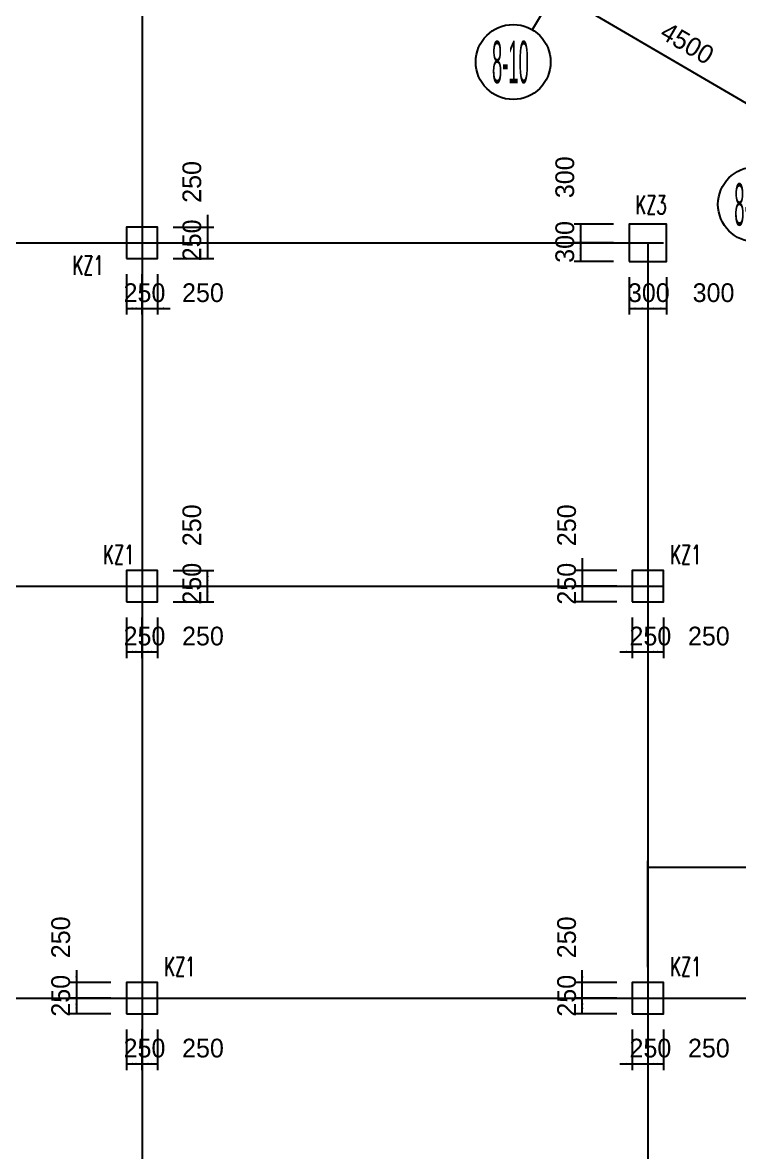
# Model space of a CAD drawing. Extents: x 19107 to 699106, y -67310 to 245688.
# Drawn here: x 588846 to 600323, y 153019 to 171116 of the extents above; entities that cross this region are included whole.
import ezdxf

# ---------------------------------------------------------------- set-up
doc = ezdxf.new("R2010")
doc.units = 0
doc.header["$LTSCALE"] = 100
doc.header["$MEASUREMENT"] = 0
for name, color, linetype in [('AXIS', 3, 'Continuous'), ('DIM', 3, 'Continuous'), ('DOTE', 253, 'Continuous'), ('L-AXIS', 3, 'Continuous')]:
    doc.layers.add(name, color=color, linetype=linetype)
doc.layers.add('Select Column Frame Position', color=7, linetype='Continuous', lineweight=0)
doc.styles.get("Standard").update_dxf_attribs({"font": 'standard'})
doc.styles.add('汉字', font='汉字')
doc.dimstyles.get("Standard").update_dxf_attribs({"dimtxt": 300, "dimasz": 100, "dimexe": 100, "dimexo": 250, "dimgap": 100, "dimtad": 0, "dimtoh": 1, "dimdec": 0, "dimdsep": 46, "dimcen": 0.09, "dimclrt": 7, "dimadec": 0, "dimazin": 0, "dimtfac": 1, "dimtdec": 4, "dimtofl": 0, "dimtmove": 0, "dimatfit": 3, "dimfxl": 1, "dimtolj": 1, "dimtzin": 0, "dimarcsym": 0})

# ---------------------------------------------------------------- blocks, each defined once
blk = doc.blocks.new('*D1609')
at = {"layer": 'L-AXIS', "color": 0, "linetype": 'ByBlock', "lineweight": -2}
for p, q in [((597869, 172471), (597320, 171537)), ((597371, 171623), (601250, 169342)), ((601748, 170190), (601199, 169256))]:
    blk.add_line(p, q, dxfattribs=at)
for points in [[(597371, 171623), (597465, 171587), (597448, 171558)], [(601250, 169342), (601155, 169379), (601172, 169407)]]:
    blk.add_solid(points, dxfattribs=at)
at = {"layer": 'L-AXIS', "color": 7, "linetype": 'Continuous', "lineweight": -2, "insert": (599488, 170784), "char_height": 300, "width": 790, "attachment_point": 5, "rotation": 329.5454, "style": '汉字'}
blk.add_mtext('4500', dxfattribs=at)
blk = doc.blocks.new('_AXISO')
blk.add_circle((0, 0), 0.5)
blk = doc.blocks.new('*D2855')
at = {"layer": 'DIM', "color": 0, "linetype": 'ByBlock', "lineweight": -2}
for p, q in [((591808, 168038), (591808, 167388)), ((591258, 167838), (591908, 167838)), ((591258, 167588), (591908, 167588))]:
    blk.add_line(p, q, dxfattribs=at)
for points in [[(591808, 167838), (591791, 167938), (591825, 167938)], [(591808, 167588), (591825, 167488), (591791, 167488)]]:
    blk.add_solid(points, dxfattribs=at)
at = {"layer": 'DIM', "color": 7, "linetype": 'Continuous', "lineweight": -2, "insert": (591558, 168564), "char_height": 300, "width": 566.67, "attachment_point": 5, "rotation": 90, "style": '汉字'}
blk.add_mtext('250', dxfattribs=at)
blk = doc.blocks.new('*D3176')
at = {"layer": 'DIM', "color": 0, "linetype": 'ByBlock', "lineweight": -2}
for p, q in [((591258, 167588), (591908, 167588)), ((591808, 167588), (591808, 167338)), ((591258, 167338), (591908, 167338))]:
    blk.add_line(p, q, dxfattribs=at)
for points in [[(591808, 167588), (591825, 167488), (591791, 167488)], [(591808, 167338), (591791, 167438), (591825, 167438)]]:
    blk.add_solid(points, dxfattribs=at)
at = {"layer": 'DIM', "color": 7, "linetype": 'Continuous', "lineweight": -2, "insert": (591558, 167628), "char_height": 300, "width": 566.67, "attachment_point": 5, "rotation": 90, "style": '汉字'}
blk.add_mtext('250', dxfattribs=at)
blk = doc.blocks.new('*D3536')
at = {"layer": 'DIM', "color": 0, "linetype": 'ByBlock', "lineweight": -2}
for p, q in [((590508, 167088), (590508, 166438)), ((590758, 167088), (590758, 166438)), ((590508, 166538), (590758, 166538))]:
    blk.add_line(p, q, dxfattribs=at)
for points in [[(590508, 166538), (590608, 166555), (590608, 166521)], [(590758, 166538), (590658, 166521), (590658, 166555)]]:
    blk.add_solid(points, dxfattribs=at)
at = {"layer": 'DIM', "color": 7, "linetype": 'Continuous', "lineweight": -2, "insert": (590798, 166788), "char_height": 300, "width": 566.67, "attachment_point": 5, "style": '汉字'}
blk.add_mtext('250', dxfattribs=at)
blk = doc.blocks.new('*D1229')
at = {"layer": 'DIM', "color": 0, "linetype": 'ByBlock', "lineweight": -2}
for p, q in [((590758, 167088), (590758, 166438)), ((591008, 167088), (591008, 166438)), ((590558, 166538), (591208, 166538))]:
    blk.add_line(p, q, dxfattribs=at)
for points in [[(590758, 166538), (590658, 166521), (590658, 166555)], [(591008, 166538), (591108, 166555), (591108, 166521)]]:
    blk.add_solid(points, dxfattribs=at)
at = {"layer": 'DIM', "color": 7, "linetype": 'Continuous', "lineweight": -2, "insert": (591734, 166788), "char_height": 300, "width": 566.67, "attachment_point": 5, "style": '汉字'}
blk.add_mtext('250', dxfattribs=at)
blk = doc.blocks.new('*D2201')
at = {"layer": 'DIM', "color": 0, "linetype": 'ByBlock', "lineweight": -2}
for p, q in [((597808, 162538), (597808, 161888)), ((598358, 162338), (597708, 162338)), ((598358, 162088), (597708, 162088))]:
    blk.add_line(p, q, dxfattribs=at)
for points in [[(597808, 162338), (597791, 162438), (597825, 162438)], [(597808, 162088), (597825, 161988), (597791, 161988)]]:
    blk.add_solid(points, dxfattribs=at)
at = {"layer": 'DIM', "color": 7, "linetype": 'Continuous', "lineweight": -2, "insert": (597558, 163064), "char_height": 300, "width": 566.67, "attachment_point": 5, "rotation": 90, "style": '汉字'}
blk.add_mtext('250', dxfattribs=at)
blk = doc.blocks.new('*D2500')
at = {"layer": 'DIM', "color": 0, "linetype": 'ByBlock', "lineweight": -2}
for p, q in [((598358, 162088), (597708, 162088)), ((597808, 162088), (597808, 161838)), ((598358, 161838), (597708, 161838))]:
    blk.add_line(p, q, dxfattribs=at)
for points in [[(597808, 162088), (597825, 161988), (597791, 161988)], [(597808, 161838), (597791, 161938), (597825, 161938)]]:
    blk.add_solid(points, dxfattribs=at)
at = {"layer": 'DIM', "color": 7, "linetype": 'Continuous', "lineweight": -2, "insert": (597558, 162128), "char_height": 300, "width": 566.67, "attachment_point": 5, "rotation": 90, "style": '汉字'}
blk.add_mtext('250', dxfattribs=at)
blk = doc.blocks.new('*D2862')
at = {"layer": 'DIM', "color": 0, "linetype": 'ByBlock', "lineweight": -2}
for p, q in [((598608, 161588), (598608, 160938)), ((598858, 161588), (598858, 160938)), ((598408, 161038), (599058, 161038))]:
    blk.add_line(p, q, dxfattribs=at)
for points in [[(598608, 161038), (598508, 161021), (598508, 161055)], [(598858, 161038), (598958, 161055), (598958, 161021)]]:
    blk.add_solid(points, dxfattribs=at)
at = {"layer": 'DIM', "color": 7, "linetype": 'Continuous', "lineweight": -2, "insert": (598898, 161288), "char_height": 300, "width": 566.67, "attachment_point": 5, "style": '汉字'}
blk.add_mtext('250', dxfattribs=at)
blk = doc.blocks.new('*D553')
at = {"layer": 'DIM', "color": 0, "linetype": 'ByBlock', "lineweight": -2}
for p, q in [((598858, 161588), (598858, 160938)), ((599108, 161588), (599108, 160938)), ((598858, 161038), (599108, 161038))]:
    blk.add_line(p, q, dxfattribs=at)
for points in [[(598858, 161038), (598958, 161055), (598958, 161021)], [(599108, 161038), (599008, 161021), (599008, 161055)]]:
    blk.add_solid(points, dxfattribs=at)
at = {"layer": 'DIM', "color": 7, "linetype": 'Continuous', "lineweight": -2, "insert": (599834, 161288), "char_height": 300, "width": 566.67, "attachment_point": 5, "style": '汉字'}
blk.add_mtext('250', dxfattribs=at)
blk = doc.blocks.new('*D922')
at = {"layer": 'DIM', "color": 0, "linetype": 'ByBlock', "lineweight": -2}
for p, q in [((590508, 161588), (590508, 160938)), ((590758, 161588), (590758, 160938)), ((590508, 161038), (590758, 161038))]:
    blk.add_line(p, q, dxfattribs=at)
for points in [[(590508, 161038), (590608, 161055), (590608, 161021)], [(590758, 161038), (590658, 161021), (590658, 161055)]]:
    blk.add_solid(points, dxfattribs=at)
at = {"layer": 'DIM', "color": 7, "linetype": 'Continuous', "lineweight": -2, "insert": (590798, 161288), "char_height": 300, "width": 566.67, "attachment_point": 5, "style": '汉字'}
blk.add_mtext('250', dxfattribs=at)
blk = doc.blocks.new('*D1235')
at = {"layer": 'DIM', "color": 0, "linetype": 'ByBlock', "lineweight": -2}
for p, q in [((590758, 161588), (590758, 160938)), ((591008, 161588), (591008, 160938)), ((590758, 161038), (591008, 161038))]:
    blk.add_line(p, q, dxfattribs=at)
for points in [[(590758, 161038), (590858, 161055), (590858, 161021)], [(591008, 161038), (590908, 161021), (590908, 161055)]]:
    blk.add_solid(points, dxfattribs=at)
at = {"layer": 'DIM', "color": 7, "linetype": 'Continuous', "lineweight": -2, "insert": (591734, 161288), "char_height": 300, "width": 566.67, "attachment_point": 5, "style": '汉字'}
blk.add_mtext('250', dxfattribs=at)
blk = doc.blocks.new('*D1599')
at = {"layer": 'DIM', "color": 0, "linetype": 'ByBlock', "lineweight": -2}
for p, q in [((591258, 162088), (591908, 162088)), ((591808, 161838), (591808, 162088)), ((591258, 161838), (591908, 161838))]:
    blk.add_line(p, q, dxfattribs=at)
for points in [[(591808, 162088), (591825, 161988), (591791, 161988)], [(591808, 161838), (591791, 161938), (591825, 161938)]]:
    blk.add_solid(points, dxfattribs=at)
at = {"layer": 'DIM', "color": 7, "linetype": 'Continuous', "lineweight": -2, "insert": (591558, 162128), "char_height": 300, "width": 566.67, "attachment_point": 5, "rotation": 90, "style": '汉字'}
blk.add_mtext('250', dxfattribs=at)
blk = doc.blocks.new('*D4572')
at = {"layer": 'DIM', "color": 0, "linetype": 'ByBlock', "lineweight": -2}
for p, q in [((591258, 162338), (591908, 162338)), ((591808, 162088), (591808, 162338)), ((591258, 162088), (591908, 162088))]:
    blk.add_line(p, q, dxfattribs=at)
for points in [[(591808, 162338), (591825, 162238), (591791, 162238)], [(591808, 162088), (591791, 162188), (591825, 162188)]]:
    blk.add_solid(points, dxfattribs=at)
at = {"layer": 'DIM', "color": 7, "linetype": 'Continuous', "lineweight": -2, "insert": (591558, 163064), "char_height": 300, "width": 566.67, "attachment_point": 5, "rotation": 90, "style": '汉字'}
blk.add_mtext('250', dxfattribs=at)
blk = doc.blocks.new('*D665')
at = {"layer": 'DIM', "color": 0, "linetype": 'ByBlock', "lineweight": -2}
for p, q in [((598608, 154988), (598608, 154338)), ((598858, 154988), (598858, 154338)), ((598408, 154438), (599058, 154438))]:
    blk.add_line(p, q, dxfattribs=at)
for points in [[(598608, 154438), (598508, 154421), (598508, 154455)], [(598858, 154438), (598958, 154455), (598958, 154421)]]:
    blk.add_solid(points, dxfattribs=at)
at = {"layer": 'DIM', "color": 7, "linetype": 'Continuous', "lineweight": -2, "insert": (598898, 154688), "char_height": 300, "width": 566.67, "attachment_point": 5, "style": '汉字'}
blk.add_mtext('250', dxfattribs=at)
blk = doc.blocks.new('*D703')
at = {"layer": 'DIM', "color": 0, "linetype": 'ByBlock', "lineweight": -2}
for p, q in [((598858, 154988), (598858, 154338)), ((599108, 154988), (599108, 154338)), ((598858, 154438), (599108, 154438))]:
    blk.add_line(p, q, dxfattribs=at)
for points in [[(598858, 154438), (598958, 154455), (598958, 154421)], [(599108, 154438), (599008, 154421), (599008, 154455)]]:
    blk.add_solid(points, dxfattribs=at)
at = {"layer": 'DIM', "color": 7, "linetype": 'Continuous', "lineweight": -2, "insert": (599834, 154688), "char_height": 300, "width": 566.67, "attachment_point": 5, "style": '汉字'}
blk.add_mtext('250', dxfattribs=at)
blk = doc.blocks.new('*D1024')
at = {"layer": 'DIM', "color": 0, "linetype": 'ByBlock', "lineweight": -2}
for p, q in [((598358, 155488), (597708, 155488)), ((597808, 155238), (597808, 155488)), ((598358, 155238), (597708, 155238))]:
    blk.add_line(p, q, dxfattribs=at)
for points in [[(597808, 155488), (597825, 155388), (597791, 155388)], [(597808, 155238), (597791, 155338), (597825, 155338)]]:
    blk.add_solid(points, dxfattribs=at)
at = {"layer": 'DIM', "color": 7, "linetype": 'Continuous', "lineweight": -2, "insert": (597558, 155528), "char_height": 300, "width": 566.67, "attachment_point": 5, "rotation": 90, "style": '汉字'}
blk.add_mtext('250', dxfattribs=at)
blk = doc.blocks.new('*D1379')
at = {"layer": 'DIM', "color": 0, "linetype": 'ByBlock', "lineweight": -2}
for p, q in [((597808, 155288), (597808, 155938)), ((598358, 155738), (597708, 155738)), ((598358, 155488), (597708, 155488))]:
    blk.add_line(p, q, dxfattribs=at)
for points in [[(597808, 155738), (597791, 155838), (597825, 155838)], [(597808, 155488), (597825, 155388), (597791, 155388)]]:
    blk.add_solid(points, dxfattribs=at)
at = {"layer": 'DIM', "color": 7, "linetype": 'Continuous', "lineweight": -2, "insert": (597558, 156464), "char_height": 300, "width": 566.67, "attachment_point": 5, "rotation": 90, "style": '汉字'}
blk.add_mtext('250', dxfattribs=at)
blk = doc.blocks.new('*D609')
at = {"layer": 'DIM', "color": 0, "linetype": 'ByBlock', "lineweight": -2}
for p, q in [((589708, 155938), (589708, 155288)), ((590258, 155738), (589608, 155738)), ((590258, 155488), (589608, 155488))]:
    blk.add_line(p, q, dxfattribs=at)
for points in [[(589708, 155738), (589691, 155838), (589725, 155838)], [(589708, 155488), (589725, 155388), (589691, 155388)]]:
    blk.add_solid(points, dxfattribs=at)
at = {"layer": 'DIM', "color": 7, "linetype": 'Continuous', "lineweight": -2, "insert": (589458, 156464), "char_height": 300, "width": 566.67, "attachment_point": 5, "rotation": 90, "style": '汉字'}
blk.add_mtext('250', dxfattribs=at)
blk = doc.blocks.new('*D974')
at = {"layer": 'DIM', "color": 0, "linetype": 'ByBlock', "lineweight": -2}
for p, q in [((590258, 155488), (589608, 155488)), ((589708, 155488), (589708, 155238)), ((590258, 155238), (589608, 155238))]:
    blk.add_line(p, q, dxfattribs=at)
for points in [[(589708, 155488), (589725, 155388), (589691, 155388)], [(589708, 155238), (589691, 155338), (589725, 155338)]]:
    blk.add_solid(points, dxfattribs=at)
at = {"layer": 'DIM', "color": 7, "linetype": 'Continuous', "lineweight": -2, "insert": (589458, 155528), "char_height": 300, "width": 566.67, "attachment_point": 5, "rotation": 90, "style": '汉字'}
blk.add_mtext('250', dxfattribs=at)
blk = doc.blocks.new('*D1304')
at = {"layer": 'DIM', "color": 0, "linetype": 'ByBlock', "lineweight": -2}
for p, q in [((590508, 154988), (590508, 154338)), ((590758, 154988), (590758, 154338)), ((590508, 154438), (590758, 154438))]:
    blk.add_line(p, q, dxfattribs=at)
for points in [[(590508, 154438), (590608, 154455), (590608, 154421)], [(590758, 154438), (590658, 154421), (590658, 154455)]]:
    blk.add_solid(points, dxfattribs=at)
at = {"layer": 'DIM', "color": 7, "linetype": 'Continuous', "lineweight": -2, "insert": (590798, 154688), "char_height": 300, "width": 566.67, "attachment_point": 5, "style": '汉字'}
blk.add_mtext('250', dxfattribs=at)
blk = doc.blocks.new('*D1656')
at = {"layer": 'DIM', "color": 0, "linetype": 'ByBlock', "lineweight": -2}
for p, q in [((590758, 154988), (590758, 154338)), ((591008, 154988), (591008, 154338)), ((590758, 154438), (591008, 154438))]:
    blk.add_line(p, q, dxfattribs=at)
for points in [[(590758, 154438), (590858, 154455), (590858, 154421)], [(591008, 154438), (590908, 154421), (590908, 154455)]]:
    blk.add_solid(points, dxfattribs=at)
at = {"layer": 'DIM', "color": 7, "linetype": 'Continuous', "lineweight": -2, "insert": (591734, 154688), "char_height": 300, "width": 566.67, "attachment_point": 5, "style": '汉字'}
blk.add_mtext('250', dxfattribs=at)
blk = doc.blocks.new('*D1698')
at = {"layer": 'DIM', "color": 0, "linetype": 'ByBlock', "lineweight": -2}
for p, q in [((598558, 167038), (598558, 166438)), ((598858, 167038), (598858, 166438)), ((598558, 166538), (598858, 166538))]:
    blk.add_line(p, q, dxfattribs=at)
for points in [[(598558, 166538), (598658, 166555), (598658, 166521)], [(598858, 166538), (598758, 166521), (598758, 166555)]]:
    blk.add_solid(points, dxfattribs=at)
at = {"layer": 'DIM', "color": 7, "linetype": 'Continuous', "lineweight": -2, "insert": (598873, 166788), "char_height": 300, "width": 566.67, "attachment_point": 5, "style": '汉字'}
blk.add_mtext('300', dxfattribs=at)
blk = doc.blocks.new('*D4685')
at = {"layer": 'DIM', "color": 0, "linetype": 'ByBlock', "lineweight": -2}
for p, q in [((598858, 167038), (598858, 166438)), ((599158, 167038), (599158, 166438)), ((598858, 166538), (599158, 166538))]:
    blk.add_line(p, q, dxfattribs=at)
for points in [[(598858, 166538), (598958, 166555), (598958, 166521)], [(599158, 166538), (599058, 166521), (599058, 166555)]]:
    blk.add_solid(points, dxfattribs=at)
at = {"layer": 'DIM', "color": 7, "linetype": 'Continuous', "lineweight": -2, "insert": (599909, 166788), "char_height": 300, "width": 566.67, "attachment_point": 5, "style": '汉字'}
blk.add_mtext('300', dxfattribs=at)
blk = doc.blocks.new('*D5016')
at = {"layer": 'DIM', "color": 0, "linetype": 'ByBlock', "lineweight": -2}
for p, q in [((598308, 167888), (597679, 167888)), ((597779, 167888), (597779, 167588)), ((598308, 167588), (597679, 167588))]:
    blk.add_line(p, q, dxfattribs=at)
for points in [[(597779, 167888), (597795, 167788), (597762, 167788)], [(597779, 167588), (597762, 167688), (597795, 167688)]]:
    blk.add_solid(points, dxfattribs=at)
at = {"layer": 'DIM', "color": 7, "linetype": 'Continuous', "lineweight": -2, "insert": (597529, 168639), "char_height": 300, "width": 566.67, "attachment_point": 5, "rotation": 90, "style": '汉字'}
blk.add_mtext('300', dxfattribs=at)
blk = doc.blocks.new('*D43')
at = {"layer": 'DIM', "color": 0, "linetype": 'ByBlock', "lineweight": -2}
for p, q in [((598308, 167588), (597679, 167588)), ((597779, 167588), (597779, 167288)), ((598308, 167288), (597679, 167288))]:
    blk.add_line(p, q, dxfattribs=at)
for points in [[(597779, 167588), (597795, 167488), (597762, 167488)], [(597779, 167288), (597762, 167388), (597795, 167388)]]:
    blk.add_solid(points, dxfattribs=at)
at = {"layer": 'DIM', "color": 7, "linetype": 'Continuous', "lineweight": -2, "insert": (597529, 167603), "char_height": 300, "width": 566.67, "attachment_point": 5, "rotation": 90, "style": '汉字'}
blk.add_mtext('300', dxfattribs=at)
blk = doc.blocks.new('*D375')
at = {"layer": 'DIM', "color": 0, "linetype": 'ByBlock', "lineweight": -2}
for p, q in [((598858, 155988), (598858, 157688)), ((604408, 155988), (604408, 157688)), ((598858, 157588), (604408, 157588))]:
    blk.add_line(p, q, dxfattribs=at)
for points in [[(598858, 157588), (598958, 157604), (598958, 157571)], [(604408, 157588), (604308, 157571), (604308, 157604)]]:
    blk.add_solid(points, dxfattribs=at)
at = {"layer": 'DIM', "color": 7, "linetype": 'Continuous', "lineweight": -2, "insert": (601633, 157838), "char_height": 300, "width": 780, "attachment_point": 5, "style": '汉字'}
blk.add_mtext('5550', dxfattribs=at)

msp = doc.modelspace()

# ---------------------------------------------------------------- linework, layer by layer
at = {"layer": 'DOTE'}
for p, q in [((590758.1, 173087.9), (590758.1, 144687.9)), ((532758.1, 167587.9), (599108.1, 167587.9)), ((598858.1, 167587.9), (598858.1, 144687.9)), ((538758.1, 162087.9), (599108.1, 162087.9)), ((491029.4, 155487.9), (604908.1, 155487.9))]:
    msp.add_line(p, q, dxfattribs=at)
at = {"layer": 'L-AXIS'}
msp.add_line((597995.9, 172686.7), (597005.3, 171001.9), dxfattribs=at)
at = {"layer": 'Select Column Frame Position', "color": 7, "linetype": 'Continuous', "lineweight": -3}
for points in [[(590508.1, 167337.9), (591008.1, 167337.9), (591008.1, 167837.9), (590508.1, 167837.9), (590508.1, 167337.9)], [(598558.1, 167287.9), (599158.1, 167287.9), (599158.1, 167887.9), (598558.1, 167887.9), (598558.1, 167287.9)], [(590508.1, 161837.9), (591008.1, 161837.9), (591008.1, 162337.9), (590508.1, 162337.9), (590508.1, 161837.9)], [(598608.1, 161837.9), (599108.1, 161837.9), (599108.1, 162337.9), (598608.1, 162337.9), (598608.1, 161837.9)], [(590508.1, 155237.9), (591008.1, 155237.9), (591008.1, 155737.9), (590508.1, 155737.9), (590508.1, 155237.9)], [(598608.1, 155237.9), (599108.1, 155237.9), (599108.1, 155737.9), (598608.1, 155737.9), (598608.1, 155237.9)]]:
    msp.add_lwpolyline(points, dxfattribs=at)

# ---------------------------------------------------------------- block references
at = {"layer": 'AXIS'}
ref = msp.add_blockref('_AXISO', (596701.2, 170484.7), dxfattribs=dict(at, xscale=1200.000000000114, yscale=1200, rotation=359.9996457873818))
ref.add_attrib('A', '8-10', (596361.7, 170145.3), dxfattribs={"height": 678.82, "style": '汉字', "width": 0.325})
ref = msp.add_blockref('_AXISO', (600580.3, 168203.8), dxfattribs=dict(at, xscale=1200.000000000114, yscale=1200, rotation=359.9996457873818))
ref.add_attrib('A', '8-12', (600240.9, 167864.4), dxfattribs={"height": 678.82, "style": '汉字', "width": 0.325})

# ---------------------------------------------------------------- texts
at = {"color": 200, "linetype": 'Continuous', "lineweight": -3, "width": 0.7}
for s, p in [('KZ3', (598658.4, 168046.7)), ('KZ1', (589644.6, 167078)), ('KZ1', (590134.7, 162444)), ('KZ1', (599214.1, 162444)), ('KZ1', (591114.1, 155844)), ('KZ1', (599214.1, 155844))]:
    msp.add_text(s, height=300, dxfattribs=at).set_placement(p)

# ---------------------------------------------------------------- dimensions: what is measured, and where the dimension line sits
at = {"layer": 'DIM', "color": 200}
for p1, p2, distance, picture, middle in [((591008.1, 167837.9), (591008.1, 167587.9), 800, '*D2855', (591558.1, 168056)), ((591008.1, 167587.9), (591008.1, 167337.9), 800, '*D3176', (591558.1, 167119.9)), ((590508.1, 167337.9), (590758.1, 167337.9), -800, '*D3536', (590290, 166787.9)), ((590758.1, 167337.9), (591008.1, 167337.9), -800, '*D1229', (591226.1, 166787.9)), ((591008.1, 162087.9), (591008.1, 162337.9), -800, '*D4572', (591558.1, 162556)), ((598608.1, 162337.9), (598608.1, 162087.9), -800, '*D2201', (597558.1, 162556)), ((591008.1, 161837.9), (591008.1, 162087.9), -800, '*D1599', (591558.1, 161619.9)), ((598608.1, 162087.9), (598608.1, 161837.9), -800, '*D2500', (597558.1, 161619.9)), ((590508.1, 161837.9), (590758.1, 161837.9), -800, '*D922', (590290, 161287.9)), ((590758.1, 161837.9), (591008.1, 161837.9), -800, '*D1235', (591226.1, 161287.9)), ((598608.1, 161837.9), (598858.1, 161837.9), -800, '*D2862', (598390, 161287.9)), ((598858.1, 161837.9), (599108.1, 161837.9), -800, '*D553', (599326.1, 161287.9)), ((590508.1, 155737.9), (590508.1, 155487.9), -800, '*D609', (589458.1, 155956)), ((598608.1, 155487.9), (598608.1, 155737.9), 800, '*D1379', (597558.1, 155956)), ((590508.1, 155487.9), (590508.1, 155237.9), -800, '*D974', (589458.1, 155019.9)), ((598608.1, 155237.9), (598608.1, 155487.9), 800, '*D1024', (597558.1, 155019.9)), ((590508.1, 155237.9), (590758.1, 155237.9), -800, '*D1304', (590290, 154687.9)), ((590758.1, 155237.9), (591008.1, 155237.9), -800, '*D1656', (591226.1, 154687.9)), ((598608.1, 155237.9), (598858.1, 155237.9), -800, '*D665', (598390, 154687.9)), ((598858.1, 155237.9), (599108.1, 155237.9), -800, '*D703', (599326.1, 154687.9))]:
    dim = msp.add_aligned_dim(p1=p1, p2=p2, distance=distance, dimstyle='Standard', dxfattribs=at)
    dim.commit()
    dim.dimension.update_dxf_attribs({"geometry": picture, "text_midpoint": middle})
for base, p1, p2, picture, middle in [((597778.6, 167587.9), (598558.1, 167887.9), (598558.1, 167587.9), '*D5016', (597528.6, 168106)), ((597778.6, 167287.9), (598558.1, 167587.9), (598558.1, 167287.9), '*D43', (597528.6, 167069.9))]:
    dim = msp.add_linear_dim(base=base, p1=p1, p2=p2, angle=90, dimstyle='Standard', dxfattribs=at)
    dim.commit()
    dim.dimension.update_dxf_attribs({"geometry": picture, "text_midpoint": middle})
for base, p1, p2, picture, middle in [((598858.1, 166537.9), (598558.1, 167287.9), (598858.1, 167287.9), '*D1698', (598340, 166787.9)), ((599158.1, 166537.9), (598858.1, 167287.9), (599158.1, 167287.9), '*D4685', (599376.1, 166787.9)), ((604408.1, 157587.8), (598858.1, 155737.9), (604408.1, 155737.9), '*D375', (601633.1, 157837.8))]:
    dim = msp.add_linear_dim(base=base, p1=p1, p2=p2, dimstyle='Standard', dxfattribs=at)
    dim.commit()
    dim.dimension.update_dxf_attribs({"geometry": picture, "text_midpoint": middle})
at = {"layer": 'L-AXIS'}
dim = msp.add_linear_dim(base=(601249.7, 169342.3), p1=(597995.9, 172686.7), p2=(601875, 170405.9), angle=329.54537, dimstyle='Standard', dxfattribs=at)
dim.commit()
dim.dimension.update_dxf_attribs({"geometry": '*D1609', "text_midpoint": (599487.5, 170784.4)})

doc.saveas('drawing.dxf')
